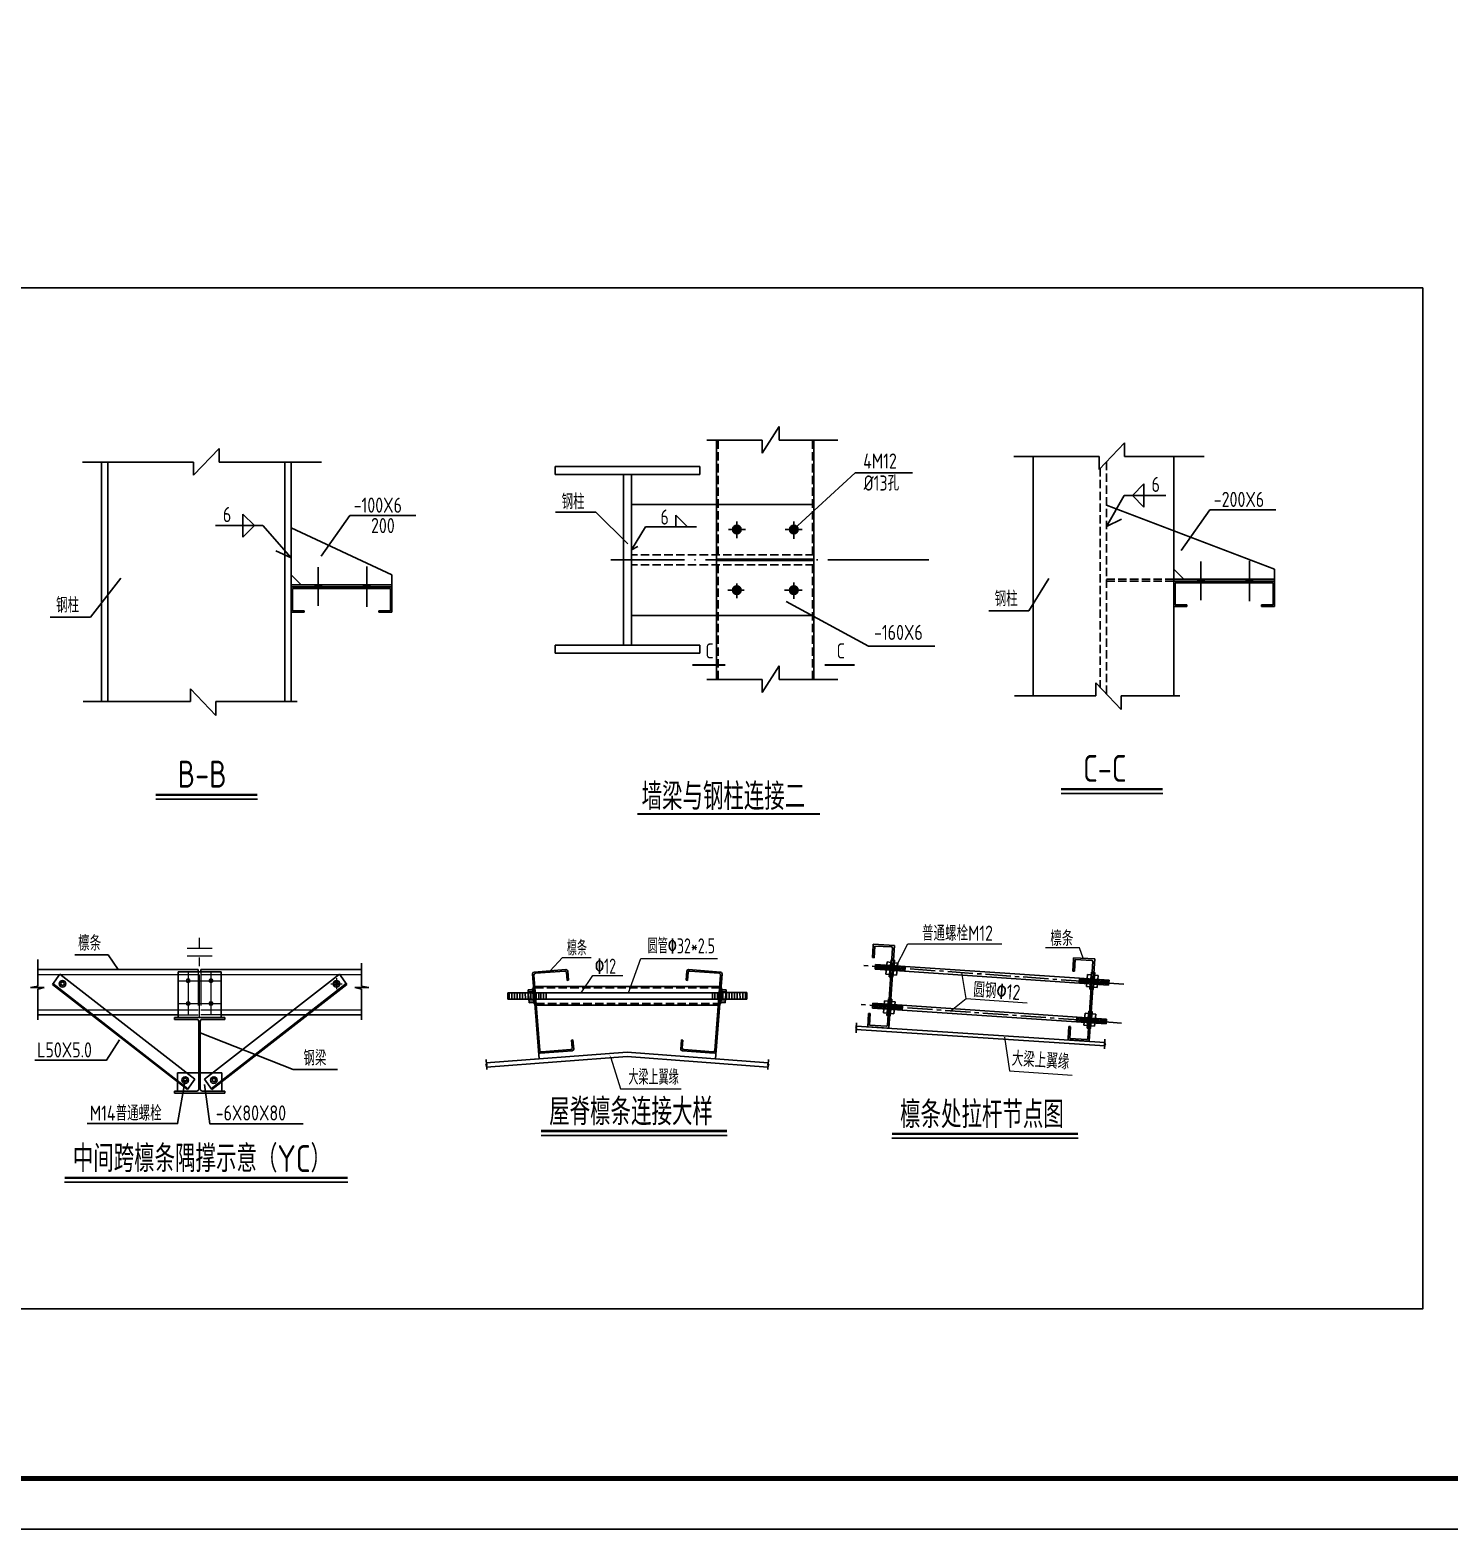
# Model space of a CAD drawing. Extents: x 8844666 to 9156203, y 1662182 to 2655606.
# Drawn here: x 9077975 to 9120149, y 1793607 to 1838157 of the extents above; entities that cross this region are included whole.
import ezdxf

# ---------------------------------------------------------------- set-up
doc = ezdxf.new("R2010")
doc.units = 0
doc.header["$LTSCALE"] = 1000
doc.header["$MEASUREMENT"] = 0
for name, pattern in [('CENTER2', [1.125, 0.75, -0.125, 0.125, -0.125]), ('CENTERX2', [101.6, 63.5, -12.7, 12.7, -12.7]), ('DASH', [0.35, 0.25, -0.1]), ('DASHED2', [0.375, 0.25, -0.125]), ('DOTE', [2.42, 2, -0.2, 0.02, -0.2])]:
    doc.linetypes.add(name, pattern=pattern)
doc.layers.get('0').update_dxf_attribs({"linetype": 'CONTINUOUS'})
for name, color, linetype in [('03', 3, 'CONTINUOUS'), ('DASH', 3, 'DASH'), ('DOTE', 8, 'DOTE'), ('PUB_TEXT', 7, 'CONTINUOUS'), ('PUB_TITLE', 4, 'CONTINUOUS'), ('一般文字', 6, 'CONTINUOUS'), ('尺寸', 3, 'CONTINUOUS')]:
    doc.layers.add(name, color=color, linetype=linetype)
doc.layers.add('标注', color=4, linetype='CONTINUOUS', lineweight=20)
doc.layers.add('轴线', color=1, linetype='CENTERX2', lineweight=13)
doc.styles.add('_HZDX', font='atssdeng.shx', dxfattribs={"width": 0.8, "bigfont": 'atssdchn.shx'})
doc.styles.add('_HZTXT', font='atssdeng.shx', dxfattribs={"width": 0.8, "bigfont": 'atssdchn.shx'})
doc.styles.add('TSSD_REIN', font='atssdeng.shx', dxfattribs={"width": 0.7, "bigfont": 'atssdchn.shx'})

# ---------------------------------------------------------------- blocks, each defined once
blk = doc.blocks.new('3F1GF54G5FG')
for p, q in [((5980317, 1321407), (5980215, 1321414)), ((5986705, 1320911), (5979751, 1321119)), ((5986715, 1321055), (5979760, 1321263)), ((5979760, 1321263), (5979823, 1321117)), ((5979814, 1321261), (5979877, 1321115)), ((5979869, 1321260), (5979931, 1321114)), ((5979923, 1321258), (5979986, 1321112)), ((5979977, 1321256), (5980040, 1321111)), ((5980032, 1321255), (5980094, 1321109)), ((5980079, 1320990), (5980187, 1320983)), ((5980086, 1321253), (5980149, 1321107)), ((5980102, 1321349), (5980210, 1321342)), ((5980140, 1321252), (5980203, 1321106)), ((5980182, 1320911), (5980284, 1320904)), ((5980195, 1321250), (5980257, 1321104)), ((5980249, 1321248), (5980312, 1321102)), ((5980396, 1320969), (5980288, 1320976)), ((5980303, 1321247), (5980366, 1321101)), ((5980420, 1321328), (5980312, 1321335)), ((5980358, 1321245), (5980420, 1321099)), ((5980412, 1321243), (5980475, 1321098)), ((5980466, 1321242), (5980529, 1321096)), ((5980520, 1321240), (5980583, 1321094)), ((5980575, 1321239), (5980638, 1321093)), ((5980638, 1321093), (5980642, 1321237)), ((5985828, 1320938), (5985833, 1321081)), ((5985900, 1321079), (5985828, 1320938)), ((5985954, 1321078), (5985883, 1320936)), ((5986009, 1321076), (5985937, 1320934)), ((5986063, 1321075), (5985991, 1320933)), ((5986117, 1321073), (5986046, 1320931)), ((5986069, 1321205), (5986177, 1321198)), ((5986172, 1321071), (5986100, 1320930)), ((5986226, 1321070), (5986154, 1320928)), ((5986182, 1321270), (5986283, 1321264)), ((5986280, 1321068), (5986209, 1320926)), ((5986335, 1321066), (5986263, 1320925)), ((5986387, 1321185), (5986279, 1321192)), ((5986389, 1321065), (5986317, 1320923)), ((5986443, 1321063), (5986372, 1320921)), ((5986498, 1321062), (5986426, 1320920)), ((5986552, 1321060), (5986480, 1320918)), ((5986606, 1321058), (5986535, 1320917)), ((5986660, 1321057), (5986589, 1320915)), ((5986715, 1321055), (5986643, 1320913)), ((5986046, 1320846), (5986154, 1320839)), ((5986149, 1320767), (5986251, 1320761)), ((5986363, 1320826), (5986255, 1320833))]:
    blk.add_line(p, q)
for points in [[(5980215, 1321414), (5980182, 1320911)], [(5980317, 1321407), (5980284, 1320904)], [(5979760, 1321263), (5979751, 1321119)], [(5980102, 1321349), (5980079, 1320990)], [(5980420, 1321328), (5980396, 1320969)], [(5986069, 1321205), (5986046, 1320846)], [(5986182, 1321270), (5986149, 1320767)], [(5986283, 1321264), (5986251, 1320761)], [(5986387, 1321185), (5986363, 1320826)], [(5986715, 1321055), (5986705, 1320911)]]:
    blk.add_lwpolyline(points)
at = {"layer": '03', "color": 1, "linetype": 'CENTER2'}
blk.add_line((5987161, 1320954), (5979305, 1321220), dxfattribs=at)

msp = doc.modelspace()

# ---------------------------------------------------------------- linework, layer by layer
for p, q in [((9100241.6, 1826374.9), (9099732.8, 1825580.5)), ((9100241.6, 1825964.5), (9100241.6, 1826374.9)), ((9083600.5, 1825718.7), (9082838.8, 1824924.3)), ((9083600.5, 1825308.3), (9083600.5, 1825718.7)), ((9099732.8, 1825964.5), (9098091.9, 1825964.5)), ((9098380.8, 1825964.5), (9098380.8, 1822558.9)), ((9099732.8, 1825580.5), (9099732.8, 1825964.5)), ((9101986.1, 1825964.5), (9100241.6, 1825964.5)), ((9101276.4, 1822558.9), (9101276.4, 1825964.5)), ((9110509, 1825889.6), (9109747.3, 1825095.2)), ((9110509, 1825479.2), (9110509, 1825889.6)), ((9082838.8, 1825308.3), (9079532, 1825308.3)), ((9080104.8, 1825308.3), (9080104.8, 1818197.1)), ((9080284.8, 1825308.3), (9080284.8, 1818197.1)), ((9082838.8, 1824924.3), (9082838.8, 1825308.3)), ((9086639, 1825308.3), (9083600.5, 1825308.3)), ((9085554, 1825308.3), (9085554, 1818197.1)), ((9085734, 1819877.7), (9085734, 1825308.3)), ((9109747.3, 1825479.2), (9107213.5, 1825479.2)), ((9107786.4, 1825479.2), (9107786.4, 1818368)), ((9109747.3, 1825095.2), (9109747.3, 1825479.2)), ((9112871.5, 1825479.2), (9110509, 1825479.2)), ((9111966.6, 1820048.6), (9111966.6, 1825479.2)), ((9097887.5, 1825184.1), (9093587.5, 1825184.1)), ((9093587.5, 1825184.1), (9093587.5, 1824944.1)), ((9097887.5, 1824944.1), (9093587.5, 1824944.1)), ((9095617.5, 1824944.1), (9095617.5, 1819873.7)), ((9095857.5, 1824944.1), (9095857.5, 1819873.7)), ((9097887.5, 1825184.1), (9097887.5, 1824944.1)), ((9098380.8, 1824558.9), (9098380.8, 1820258.9)), ((9101276.4, 1824058.9), (9095857.5, 1824058.9)), ((9101276.4, 1824058.9), (9101276.4, 1820758.9)), ((9114966.6, 1822133.6), (9109966.3, 1824033.6)), ((9085734, 1823627.7), (9085734, 1818197.1)), ((9094792.5, 1823827.1), (9093598.5, 1823827.1)), ((9098980.8, 1823552.5), (9098980.8, 1823050.6)), ((9100676.4, 1823552.5), (9100676.4, 1823032.7)), ((9111966.6, 1823798.6), (9111966.6, 1818368)), ((9088734, 1821962.7), (9085734, 1823362.7)), ((9099239.5, 1823308.9), (9098738, 1823308.9)), ((9100921.8, 1823308.9), (9100420.3, 1823308.9)), ((9095857.5, 1822707.6), (9096038.2, 1822803.4)), ((9101276.4, 1822431.4), (9098380.8, 1822431.4)), ((9101276.4, 1822386.4), (9098380.8, 1822386.4)), ((9098380.8, 1822258.9), (9098380.8, 1818853.3)), ((9101276.4, 1822258.9), (9101276.4, 1818853.3)), ((9112266.6, 1821833.6), (9111966.6, 1822133.6)), ((9114966.6, 1821833.6), (9114966.6, 1822133.6)), ((9086034, 1821662.7), (9085734, 1821962.7)), ((9088734, 1821662.7), (9085734, 1821662.7)), ((9088734, 1821662.7), (9088734, 1821962.7)), ((9088734, 1821662.7), (9088734, 1821602.7)), ((9098980.8, 1821701.7), (9098980.8, 1821271.6)), ((9100676.4, 1821737.5), (9100676.4, 1821253.6)), ((9114966.6, 1821833.6), (9111966.6, 1821833.6)), ((9114966.6, 1821773.6), (9111966.6, 1821773.6)), ((9111966.6, 1821023.6), (9111966.6, 1821773.6)), ((9114921.6, 1821728.6), (9112011.6, 1821728.6)), ((9112011.6, 1821728.6), (9112011.6, 1821068.6)), ((9114921.6, 1821728.6), (9114921.6, 1821068.6)), ((9114966.6, 1821833.6), (9114966.6, 1821773.6)), ((9114966.6, 1821773.6), (9114966.6, 1821023.6)), ((9088734, 1821602.7), (9085734, 1821602.7)), ((9085734, 1820852.7), (9085734, 1821602.7)), ((9088689, 1821557.7), (9085779, 1821557.7)), ((9085779, 1821557.7), (9085779, 1820897.7)), ((9088689, 1821557.7), (9088689, 1820897.7)), ((9088734, 1821602.7), (9088734, 1820852.7)), ((9099203.7, 1821508.9), (9098720.1, 1821508.9)), ((9100921.8, 1821508.9), (9100402.4, 1821508.9)), ((9086124, 1820852.7), (9085734, 1820852.7)), ((9086124, 1820897.7), (9085779, 1820897.7)), ((9086124, 1820897.7), (9085779, 1820897.7)), ((9086124, 1820897.7), (9086124, 1820852.7)), ((9088689, 1820897.7), (9088344, 1820897.7)), ((9088344, 1820897.7), (9088344, 1820852.7)), ((9088734, 1820852.7), (9088344, 1820852.7)), ((9101276.4, 1820758.9), (9095857.5, 1820758.9)), ((9112356.6, 1821023.6), (9111966.6, 1821023.6)), ((9112356.6, 1821068.6), (9112011.6, 1821068.6)), ((9112356.6, 1821068.6), (9112011.6, 1821068.6)), ((9112356.6, 1821068.6), (9112356.6, 1821023.6)), ((9114921.6, 1821068.6), (9114576.6, 1821068.6)), ((9114576.6, 1821068.6), (9114576.6, 1821023.6)), ((9114966.6, 1821023.6), (9114576.6, 1821023.6)), ((9097887.5, 1819873.7), (9093587.5, 1819873.7)), ((9093587.5, 1819633.7), (9093587.5, 1819873.7)), ((9097887.5, 1819633.7), (9097887.5, 1819873.7)), ((9097887.5, 1819633.7), (9093587.5, 1819633.7)), ((9100241.6, 1819263.7), (9099732.8, 1818469.3)), ((9100241.6, 1818853.3), (9100241.6, 1819263.7)), ((9082748.8, 1818581.1), (9082748.8, 1818197.1)), ((9083501.8, 1817786.7), (9082748.8, 1818581.1)), ((9099732.8, 1818853.3), (9098091.9, 1818853.3)), ((9099732.8, 1818469.3), (9099732.8, 1818853.3)), ((9101986.1, 1818853.3), (9100241.6, 1818853.3)), ((9109657.4, 1818752), (9109657.4, 1818368)), ((9110410.3, 1817957.6), (9109657.4, 1818752)), ((9082748.8, 1818197.1), (9079555.2, 1818197.1)), ((9083501.8, 1818197.1), (9083501.8, 1817786.7)), ((9085915.5, 1818197.1), (9083501.8, 1818197.1)), ((9109657.4, 1818368), (9107236.7, 1818368)), ((9110410.3, 1818368), (9110410.3, 1817957.6)), ((9112148, 1818368), (9110410.3, 1818368)), ((9103036.2, 1810934.2), (9103038.9, 1810984.1)), ((9103038.9, 1810984.1), (9103666.6, 1810950.4)), ((9078206.8, 1810534), (9078206.8, 1809744.5)), ((9103036.2, 1810934.2), (9103017.6, 1810589)), ((9103017.6, 1810589), (9103067, 1810586.3)), ((9103085.6, 1810931.5), (9103067, 1810586.3)), ((9103584, 1810904.7), (9103085.6, 1810931.5)), ((9103612.3, 1810873.2), (9103459.8, 1808581.7)), ((9103504.2, 1808491.8), (9103666.6, 1810950.4)), ((9108989.7, 1810535.3), (9108971.1, 1810189.4)), ((9108989.7, 1810535.3), (9108992.3, 1810585.2)), ((9108992.3, 1810585.2), (9109620, 1810551.5)), ((9109039, 1810532.6), (9109020.4, 1810186.7)), ((9109537.4, 1810505.8), (9109039, 1810532.6)), ((9109458.1, 1808100.3), (9109620, 1810551.5)), ((9078206.8, 1810238.3), (9082978.1, 1810238.3)), ((9078639.9, 1809793.1), (9078859.1, 1810097.4)), ((9078859.1, 1810097.4), (9082872.7, 1806971.2)), ((9082378.1, 1810163.3), (9083653.2, 1810163.3)), ((9082378.1, 1810163.3), (9082378.1, 1808813.2)), ((9082978.1, 1810238.3), (9082978.1, 1810163.3)), ((9083053.2, 1810238.3), (9083053.2, 1810163.3)), ((9083053.2, 1810238.3), (9087824.5, 1810238.3)), ((9087172.2, 1810097.4), (9083158.6, 1806971.2)), ((9083653.2, 1810163.3), (9083653.2, 1808813.2)), ((9087391.4, 1809793.1), (9087172.2, 1810097.4)), ((9087824.5, 1810424.1), (9087824.5, 1809744.5)), ((9092911.2, 1810107.4), (9093103.6, 1807579.7)), ((9092954.5, 1810070.2), (9093124.9, 1807832.4)), ((9093905.7, 1810231.7), (9092955.8, 1810159.4)), ((9093868.5, 1810188.3), (9092999.2, 1810122.2)), ((9093920.5, 1810143.7), (9093938.3, 1809910.3)), ((9093957.7, 1810187), (9093978.5, 1809913.3)), ((9097496.1, 1810187), (9097475.3, 1809913.3)), ((9097533.3, 1810143.7), (9097515.5, 1809910.3)), ((9097548.1, 1810231.7), (9098498, 1810159.4)), ((9097585.3, 1810188.3), (9098454.7, 1810122.2)), ((9098499.3, 1810070.2), (9098328.9, 1807832.4)), ((9098542.6, 1810107.4), (9098350.2, 1807579.7)), ((9108971.1, 1810189.4), (9109020.4, 1810186.7)), ((9109565.8, 1810474.3), (9109413.2, 1808182.8)), ((9078206.8, 1809744.5), (9077988.8, 1809703.7)), ((9077988.8, 1809703.7), (9078397.6, 1809703.7)), ((9078397.6, 1809703.7), (9078206.8, 1809649.2)), ((9078206.8, 1809649.2), (9078206.8, 1808737.3)), ((9078639.9, 1809793.1), (9082653.5, 1806666.9)), ((9078657.4, 1809817.5), (9082671, 1806691.3)), ((9087373.9, 1809817.5), (9083360.3, 1806691.3)), ((9087391.4, 1809793.1), (9083377.9, 1806666.9)), ((9088042.5, 1809703.7), (9087633.7, 1809703.7)), ((9087633.7, 1809703.7), (9087824.5, 1809649.2)), ((9087824.5, 1809744.5), (9088042.5, 1809703.7)), ((9087824.5, 1809649.2), (9087824.5, 1808737.3)), ((9092914.3, 1809641.6), (9092785.5, 1809631.8)), ((9092785.5, 1809631.8), (9092814.9, 1809245.4)), ((9092944, 1809676.3), (9092911.8, 1809673.8)), ((9092911.8, 1809673.8), (9092946.1, 1809223)), ((9092980.2, 1809733), (9098473.6, 1809733)), ((9093978.5, 1809913.3), (9093938.3, 1809910.3)), ((9097475.3, 1809913.3), (9097515.5, 1809910.3)), ((9098542, 1809673.8), (9098507.7, 1809223)), ((9098509.8, 1809676.3), (9098542, 1809673.8)), ((9098539.5, 1809641.6), (9098668.3, 1809631.8)), ((9098668.3, 1809631.8), (9098638.9, 1809245.4)), ((9092172.6, 1809544), (9092947.6, 1809545.3)), ((9092172.6, 1809544), (9092172.9, 1809350.2)), ((9092172.9, 1809350.2), (9092947.9, 1809351.5)), ((9092947.6, 1809545.3), (9092212.9, 1809544.1)), ((9092212.9, 1809544.1), (9092213.3, 1809350.3)), ((9092947.9, 1809351.5), (9092213.3, 1809350.3)), ((9092293.7, 1809544.2), (9092294, 1809350.4)), ((9092374.4, 1809544.3), (9092374.7, 1809350.6)), ((9092455.1, 1809544.5), (9092455.5, 1809350.7)), ((9092535.9, 1809544.6), (9092536.2, 1809350.9)), ((9092616.6, 1809544.7), (9092616.9, 1809351)), ((9092697.3, 1809544.9), (9092697.7, 1809351.1)), ((9092778.1, 1809545), (9092778.4, 1809351.3)), ((9092918, 1809593.3), (9092789.2, 1809583.5)), ((9092940, 1809303.5), (9092811.2, 1809293.7)), ((9092943.7, 1809255.2), (9092814.9, 1809245.4)), ((9092856.9, 1809544.6), (9092857.3, 1809350.9)), ((9092926.8, 1809353.3), (9098497.6, 1809353.3)), ((9092937.7, 1809544.7), (9092938, 1809351)), ((9092941.5, 1809546.5), (9098512.3, 1809546.5)), ((9092978.3, 1809225.5), (9092946.1, 1809223)), ((9093018.4, 1809544.9), (9093018.7, 1809351.1)), ((9093099.1, 1809545), (9093099.5, 1809351.3)), ((9093155.7, 1809544.7), (9093156, 1809351)), ((9093236.4, 1809544.9), (9093236.7, 1809351.1)), ((9093317.1, 1809545), (9093317.5, 1809351.3)), ((9098264.2, 1809548.2), (9098264.5, 1809354.4)), ((9098329, 1809548.2), (9098329.3, 1809354.4)), ((9098409.7, 1809548.3), (9098410.1, 1809354.6)), ((9098475.5, 1809225.5), (9098507.7, 1809223)), ((9098490.4, 1809548.5), (9098490.8, 1809354.8)), ((9099279, 1809549.2), (9098504, 1809547.7)), ((9098504, 1809547.7), (9099238.6, 1809549.1)), ((9099279.4, 1809355.5), (9098504.3, 1809354)), ((9098504.3, 1809354), (9099239, 1809355.4)), ((9098510.1, 1809255.2), (9098638.9, 1809245.4)), ((9098513.8, 1809303.5), (9098642.6, 1809293.7)), ((9098535.8, 1809593.3), (9098664.6, 1809583.5)), ((9098571.2, 1809548.7), (9098571.5, 1809354.9)), ((9098673.5, 1809548), (9098673.9, 1809354.3)), ((9098754.2, 1809548.2), (9098754.6, 1809354.4)), ((9098835, 1809548.3), (9098835.3, 1809354.6)), ((9098915.7, 1809548.5), (9098916.1, 1809354.8)), ((9098996.4, 1809548.7), (9098996.8, 1809354.9)), ((9099077.2, 1809548.8), (9099077.5, 1809355.1)), ((9099157.9, 1809549), (9099158.3, 1809355.2)), ((9099238.6, 1809549.1), (9099239, 1809355.4)), ((9099279, 1809549.2), (9099279.4, 1809355.5)), ((9078206.8, 1808888.2), (9082378.1, 1808888.2)), ((9082265.6, 1808813.2), (9083765.7, 1808813.2)), ((9082265.6, 1808753.2), (9082265.6, 1808813.2)), ((9082265.6, 1808753.2), (9082933.1, 1808753.2)), ((9083098.2, 1808753.2), (9083765.7, 1808753.2)), ((9083653.2, 1808888.2), (9087824.5, 1808888.2)), ((9083765.7, 1808813.2), (9083765.7, 1808753.2)), ((9093023, 1809170.5), (9098430.8, 1809170.5)), ((9102877.7, 1808533), (9102899, 1808928.7)), ((9102899, 1808928.7), (9102948.4, 1808926.1)), ((9102929.8, 1808580.2), (9102948.4, 1808926.1)), ((9082993.1, 1808693.2), (9082993.1, 1806683.2)), ((9083038.2, 1808693.2), (9083038.2, 1806683.2)), ((9102533.4, 1808506), (9102505.1, 1808494.2)), ((9102505.1, 1808494.2), (9102564.3, 1808493.8)), ((9102533, 1808487.4), (9102528.4, 1808354.7)), ((9102531.9, 1808455.5), (9109917, 1807969.9)), ((9102564.3, 1808493.8), (9102533, 1808487.4)), ((9102538.4, 1808650.9), (9102533.4, 1808506)), ((9102535.1, 1808555.5), (9109920.2, 1808069.9)), ((9102877.7, 1808532.9), (9103504.9, 1808491.7)), ((9103428.2, 1808553.4), (9102929.8, 1808580.2)), ((9108834.4, 1808191.4), (9108853, 1808537.3)), ((9108853, 1808537.3), (9108902.4, 1808538.3)), ((9108883.7, 1808188.8), (9108902.3, 1808534.7)), ((9094046.2, 1807853.9), (9093176.8, 1807787.7)), ((9094073.1, 1808139.3), (9094113.3, 1808142.4)), ((9094073.1, 1808139.3), (9094090.8, 1807905.9)), ((9094113.3, 1808142.4), (9094134.2, 1807868.7)), ((9097340.5, 1808142.4), (9097319.7, 1807868.7)), ((9097380.7, 1808139.3), (9097340.5, 1808142.4)), ((9097380.7, 1808139.3), (9097363, 1807905.9)), ((9097407.6, 1807853.9), (9098277, 1807787.7)), ((9108834.4, 1808191.4), (9108831.7, 1808141.5)), ((9108831.7, 1808141.5), (9109458.1, 1808100.3)), ((9109381.7, 1808154.5), (9108883.7, 1808188.8)), ((9109918.6, 1808024), (9109890.3, 1808012.3)), ((9109890.3, 1808012.3), (9109949.6, 1808011.8)), ((9109918.3, 1808005.4), (9109913.6, 1807872.8)), ((9109949.6, 1808011.8), (9109918.3, 1808005.4)), ((9109923.6, 1808168.9), (9109918.6, 1808024)), ((9091540.1, 1807416.4), (9091513.2, 1807401.6)), ((9091513.2, 1807401.6), (9091572.2, 1807407.7)), ((9091529, 1807561), (9091540.1, 1807416.4)), ((9091536.7, 1807460.5), (9095726.9, 1807779.4)), ((9091572.2, 1807407.7), (9091541.8, 1807397.9)), ((9091541.8, 1807397.9), (9091551.9, 1807265.5)), ((9091546.8, 1807331.7), (9095726.9, 1807649.9)), ((9093103.6, 1807579.7), (9093007, 1807572.4)), ((9094089.5, 1807816.7), (9093139.6, 1807744.4)), ((9099917.1, 1807460.5), (9095726.9, 1807779.4)), ((9099907, 1807331.7), (9095726.9, 1807649.9)), ((9097364.3, 1807816.7), (9098314.2, 1807744.4)), ((9098350.2, 1807579.7), (9098446.8, 1807572.4)), ((9099881.6, 1807407.7), (9099912, 1807397.9)), ((9099940.6, 1807401.6), (9099881.6, 1807407.7)), ((9099912, 1807397.9), (9099901.9, 1807265.5)), ((9099924.8, 1807561), (9099913.8, 1807416.4)), ((9099913.8, 1807416.4), (9099940.6, 1807401.6)), ((9082993.1, 1807166.5), (9082356.6, 1807166.5)), ((9082356.6, 1807166.5), (9082356.6, 1806623.2)), ((9082872.7, 1806971.2), (9082653.5, 1806666.9)), ((9083038.2, 1807166.5), (9083674.7, 1807166.5)), ((9083158.6, 1806971.2), (9083377.9, 1806666.9)), ((9083674.7, 1807166.5), (9083674.7, 1806623.2)), ((9082265.6, 1806623.2), (9082933.1, 1806623.2)), ((9082265.6, 1806563.2), (9082265.6, 1806623.2)), ((9082265.6, 1806563.2), (9083765.7, 1806563.2)), ((9083098.2, 1806623.2), (9083765.7, 1806623.2)), ((9083765.7, 1806563.2), (9083765.7, 1806623.2))]:
    msp.add_line(p, q)
at = {"linetype": 'DASH'}
for p, q in [((9109966.3, 1825323.6), (9109966.3, 1818426.1)), ((9109786.3, 1825135.8), (9109786.3, 1818616)), ((9111966.6, 1821833.6), (9109966.3, 1821833.6)), ((9111966.6, 1821773.6), (9109966.3, 1821773.6)), ((9092983.7, 1809686.8), (9098470.1, 1809686.8)), ((9093018.8, 1809225.2), (9098435, 1809225.2))]:
    msp.add_line(p, q, dxfattribs=at)
at = {"const_width": 127.5}
for points in [[(9098980.8, 1823372.7, 1), (9098980.8, 1823245.2, 1)], [(9100676.4, 1823372.7, 1), (9100676.4, 1823245.2, 1)], [(9098980.8, 1821572.7, 1), (9098980.8, 1821445.2, 1)], [(9100676.4, 1821572.7, 1), (9100676.4, 1821445.2, 1)]]:
    msp.add_lwpolyline(points, format="xyb", close=True, dxfattribs=at)
for centre, radius in [((9098980.8, 1823308.9), 127.5), ((9100676.4, 1823308.9), 127.5), ((9098980.8, 1821508.9), 127.5), ((9100676.4, 1821508.9), 127.5), ((9078944.1, 1809812.2), 97.4), ((9078944.1, 1809812.2), 52.5), ((9082678.1, 1809900.8), 52.5), ((9083353.2, 1809900.8), 52.5), ((9087087.2, 1809812.2), 97.4), ((9087087.2, 1809812.2), 52.5), ((9082678.1, 1809225.7), 52.5), ((9083353.2, 1809225.7), 52.5), ((9082588.7, 1806948.7), 97.4), ((9082588.7, 1806948.7), 52.5), ((9083442.6, 1806948.7), 97.4), ((9083442.6, 1806948.7), 52.5)]:
    msp.add_circle(centre, radius)
for centre, radius, start, end in [((9103582.4, 1810874.8), 30, 356.9223, 86.9223), ((9092959.5, 1810111.1), 48.4, 94.35259, 184.35259), ((9093002.8, 1810073.9), 48.4, 94.35259, 184.35259), ((9093872.2, 1810140), 48.4, 4.35259, 94.35259), ((9093909.4, 1810183.4), 48.4, 4.35259, 94.35259), ((9097544.4, 1810183.4), 48.4, 85.64741, 175.64741), ((9097581.6, 1810140), 48.4, 85.64741, 175.64741), ((9098451, 1810073.9), 48.4, 355.64741, 85.64741), ((9098494.3, 1810111.1), 48.4, 355.64741, 85.64741), ((9109535.8, 1810475.9), 30, 356.9223, 86.9223), ((9082933.1, 1808693.2), 60, 0, 90), ((9083098.2, 1808693.2), 60, 90, 180), ((9103429.8, 1808583.3), 30, 266.9223, 356.9223), ((9094042.5, 1807902.2), 48.4, 274.35259, 4.35259), ((9094085.9, 1807865), 48.4, 274.35259, 4.35259), ((9097368, 1807865), 48.4, 175.64741, 265.64741), ((9097411.3, 1807902.2), 48.4, 175.64741, 265.64741), ((9109383.3, 1808184.4), 30, 266.9223, 356.9223), ((9093136, 1807792.7), 48.4, 184.35259, 274.35259), ((9093173.2, 1807836), 48.4, 184.35259, 274.35259), ((9098280.6, 1807836), 48.4, 265.64741, 355.64741), ((9098317.8, 1807792.7), 48.4, 265.64741, 355.64741), ((9082933.1, 1806683.2), 60, 270, 0), ((9083098.2, 1806683.2), 60, 180, 270)]:
    msp.add_arc(centre, radius, start, end)
for points in [[(9086663, 1821662.7), (9086663, 1821557.7), (9086423, 1821662.7), (9086423, 1821557.7)], [(9088104, 1821662.7), (9088104, 1821557.7), (9087864, 1821662.7), (9087864, 1821557.7)], [(9112895.6, 1821833.6), (9112895.6, 1821728.6), (9112655.6, 1821833.6), (9112655.6, 1821728.6)], [(9114336.6, 1821833.6), (9114336.6, 1821728.6), (9114096.6, 1821833.6), (9114096.6, 1821728.6)]]:
    msp.add_solid(points)
at = {"layer": 'DASH'}
for p, q in [((9098425.8, 1822558.9), (9098425.8, 1825964.5)), ((9101231.4, 1822558.9), (9101231.4, 1825964.5)), ((9101276.4, 1822558.9), (9095857.5, 1822558.9)), ((9101276.4, 1822258.9), (9095857.5, 1822258.9)), ((9098425.8, 1822258.9), (9098425.8, 1818853.3)), ((9101231.4, 1822258.9), (9101231.4, 1818853.3))]:
    msp.add_line(p, q, dxfattribs=at)
at = {"layer": 'DOTE', "color": 8, "linetype": 'DOTE', "ltscale": 1.5}
for p, q in [((9086543, 1822189.2), (9086543, 1821043.6)), ((9087984, 1822213.2), (9087984, 1821013.8)), ((9104685.6, 1822408.9), (9095240.1, 1822408.9)), ((9112775.6, 1822360.2), (9112775.6, 1821214.6)), ((9114216.6, 1822384.2), (9114216.6, 1821184.8))]:
    msp.add_line(p, q, dxfattribs=at)
at = {"layer": 'PUB_TEXT'}
for p, q in [((9100671.1, 1823308.9), (9102498.7, 1824990.8)), ((9104206.3, 1824990.8), (9102498.7, 1824990.8)), ((9110738.7, 1824322.3), (9111083.8, 1824667.5)), ((9111083.8, 1824667.5), (9111083.8, 1823977.2)), ((9109966.3, 1823404.4), (9110490.2, 1824322.3)), ((9110490.2, 1824322.3), (9111737.5, 1824322.3)), ((9110738.7, 1824322.3), (9111083.8, 1823977.2)), ((9112189.9, 1822685.5), (9113045.4, 1823893.6)), ((9115005.4, 1823893.6), (9113045.4, 1823893.6)), ((9084301.8, 1823771.1), (9084301.8, 1823080.8)), ((9084646.9, 1823426), (9084301.8, 1823771.1)), ((9086627.6, 1822514.5), (9087483.1, 1823722.6)), ((9089443.1, 1823722.6), (9087483.1, 1823722.6)), ((9095741.6, 1822887.6), (9094792.5, 1823827.1)), ((9097170.4, 1823738.9), (9097170.4, 1823393.8)), ((9097515.6, 1823393.8), (9097170.4, 1823738.9)), ((9109966.3, 1823404.4), (9110419.5, 1823614.1)), ((9084895.4, 1823426), (9083488.3, 1823426)), ((9084646.9, 1823426), (9084301.8, 1823080.8)), ((9085734, 1822466.8), (9084895.4, 1823426)), ((9096263.8, 1823393.8), (9095857.5, 1822707.6)), ((9097784.4, 1823393.8), (9096263.8, 1823393.8)), ((9085734, 1822466.8), (9085280.8, 1822676.6)), ((9080673.9, 1821861.4), (9079769.2, 1820703.6)), ((9108254.1, 1821856.8), (9107663.4, 1820892.2)), ((9100448.4, 1821172.9), (9102899.7, 1819844.7)), ((9107663.4, 1820892.2), (9106469.5, 1820892.2)), ((9079769.2, 1820703.6), (9078575.3, 1820703.6)), ((9102899.7, 1819844.7), (9104870.5, 1819844.7))]:
    msp.add_line(p, q, dxfattribs=at)
at = {"layer": 'PUB_TEXT', "const_width": 67.5}
for points in [[(9098643.9, 1819284.6), (9097664.8, 1819284.6)], [(9102484.2, 1819284.6), (9101592.1, 1819284.6)]]:
    msp.add_lwpolyline(points, dxfattribs=at)
at = {"layer": 'PUB_TITLE'}
for points in [[(8903902.8, 1793606.7), (9156202.8, 1793606.7), (9156202.8, 1882706.7), (8903902.8, 1882706.7)], [(9037349.4, 1830489.4), (9119367.2, 1830489.4), (9119367.2, 1800147.3), (9037349.4, 1800147.3)]]:
    msp.add_lwpolyline(points, close=True, dxfattribs=at)
at = {"layer": 'PUB_TITLE', "const_width": 150}
msp.add_lwpolyline([(8907652.8, 1795106.7), (9154702.8, 1795106.7), (9154702.8, 1881206.7), (8907652.8, 1881206.7)], close=True, dxfattribs=at)
at = {"layer": '一般文字', "color": 2}
for p, q in [((9108622.5, 1815464.9), (9111644.1, 1815464.9)), ((9081713.9, 1815293.9), (9084735.5, 1815293.9)), ((9093163.9, 1805302.5), (9098694.7, 1805302.5)), ((9103593.1, 1805218), (9109123.9, 1805218)), ((9079005.6, 1803911.9), (9087417.2, 1803911.9))]:
    msp.add_line(p, q, dxfattribs=at)
for points, const_width in [([(9081709.7, 1815426.4), (9084735.3, 1815426.4)], 67.5), ([(9108618.2, 1815597.3), (9111643.9, 1815597.3)], 67.5), ([(9096026.3, 1814855.7), (9101458.9, 1814855.7)], 67.5), ([(9093163.9, 1805435.9), (9098694.7, 1805435.9)], 72), ([(9103593.1, 1805351.4), (9109123.9, 1805351.4)], 72), ([(9079005.6, 1804045.4), (9087417.2, 1804045.4)], 72)]:
    msp.add_lwpolyline(points, dxfattribs=dict(at, const_width=const_width))
at = {"layer": '尺寸'}
for p, q in [((9085800.1, 1807263), (9083038.2, 1808353.4)), ((9087116.1, 1807263), (9085800.1, 1807263))]:
    msp.add_line(p, q, dxfattribs=at)
for points in [[(9080592.5, 1810238.3), (9080295.4, 1810671.6), (9079307.3, 1810671.6)], [(9080637.3, 1808148), (9080250.6, 1807544.5), (9078117.3, 1807544.5)], [(9082588.7, 1806948.7), (9082363.8, 1805655.2), (9079672.5, 1805655.2)], [(9083158.1, 1806813.2), (9083317.6, 1805652.9), (9086095.3, 1805652.9)]]:
    msp.add_lwpolyline(points, dxfattribs=at)
msp.add_solid([(9080637.1, 1808148), (9080637.5, 1808149), (9080637.5, 1808147.9)], dxfattribs=at)
at = {"layer": '标注'}
for p, q in [((9103678.6, 1810245.3), (9104066.7, 1810996.6)), ((9104066.7, 1810996.6), (9106855.6, 1810996.6)), ((9093430.8, 1810195.5), (9093801.8, 1810587)), ((9093801.8, 1810587), (9094657, 1810587)), ((9095761.1, 1809541.1), (9096132.9, 1810561.2)), ((9096132.9, 1810561.2), (9098405, 1810561.2)), ((9109166.3, 1810881.2), (9108154.4, 1810881.2)), ((9105797, 1809369.1), (9105666.5, 1810143.9)), ((9094353.7, 1809546.5), (9094706.1, 1810055)), ((9094706.1, 1810055), (9095598.2, 1810055)), ((9105797, 1809369.1), (9107612.5, 1809246.5)), ((9095235.4, 1807607.6), (9095530.6, 1806689.9)), ((9095530.6, 1806689.9), (9097330.8, 1806689.9))]:
    msp.add_line(p, q, dxfattribs=at)
for points in [[(9109274.5, 1810570), (9109167.4, 1810881.2), (9109166.3, 1810881.2)], [(9105357, 1809012.2), (9105795.9, 1809369.1), (9105797, 1809369.1)], [(9106935.8, 1808224), (9107083.3, 1807222.6), (9108953.6, 1807099.7)]]:
    msp.add_lwpolyline(points, dxfattribs=at)
msp.add_solid([(9095219.6, 1807602.5), (9095204.8, 1807702.8), (9095251.3, 1807612.7)], dxfattribs=at)
at = {"layer": '轴线', "ltscale": 0.02}
for p, q in [((9083015.7, 1808813.2), (9083015.7, 1811173.7)), ((9082678.1, 1810163.3), (9082678.1, 1808813.2)), ((9083353.2, 1810163.3), (9083353.2, 1808813.2)), ((9082378.1, 1809900.8), (9083653.2, 1809900.8)), ((9086917.4, 1809812.2), (9087256.5, 1809812.2)), ((9082378.1, 1809225.7), (9083653.2, 1809225.7))]:
    msp.add_line(p, q, dxfattribs=at)
at = {"layer": '轴线'}
for p, q in [((9082644, 1810865.7), (9083387.3, 1810865.7)), ((9082644, 1810642.9), (9083387.3, 1810642.9))]:
    msp.add_line(p, q, dxfattribs=at)
at = {"layer": '轴线', "linetype": 'DASHED2', "ltscale": 0.04}
for p, q in [((9078206.8, 1810088.3), (9082978.1, 1810088.3)), ((9083053.2, 1810088.3), (9087824.5, 1810088.3)), ((9078206.8, 1809038.2), (9082978.1, 1809038.2)), ((9083053.2, 1809038.2), (9087824.5, 1809038.2))]:
    msp.add_line(p, q, dxfattribs=at)
at = {"layer": '轴线', "linetype": 'DASHED2', "ltscale": 4}
for p, q in [((9082978.1, 1810163.3), (9082978.1, 1808888.2)), ((9083053.2, 1810163.3), (9083053.2, 1808888.2)), ((9082378.1, 1808888.2), (9082978.1, 1808888.2)), ((9083653.2, 1808888.2), (9083053.2, 1808888.2))]:
    msp.add_line(p, q, dxfattribs=at)
at = {"layer": '轴线', "ltscale": 50}
msp.add_line((9087087.2, 1809980), (9087087.2, 1809649.8), dxfattribs=at)

# ---------------------------------------------------------------- block references
at = {"rotation": 357.8486658880427}
for p in [(3077961.4, 714528.1), (3077885.2, 713373.6)]:
    msp.add_blockref('3F1GF54G5FG', p, dxfattribs=at)

# ---------------------------------------------------------------- texts
at = {"layer": 'PUB_TEXT'}
for s, style, width, p in [('4M12', 'TSSD_REIN', 0.8, (9102738.8, 1825121.4)), ('%%c13孔', 'TSSD_REIN', 0.8, (9102751.2, 1824467.6)), ('6', 'TSSD_REIN', 0.8, (9111309.3, 1824427.2)), ('钢柱', 'TSSD_REIN', 0.8, (9093775, 1823914.5)), ('-200X6', 'TSSD_REIN', 0.8, (9113158.3, 1823981)), ('6', 'TSSD_REIN', 0.8, (9083709.3, 1823530.8)), ('-100X6', 'TSSD_REIN', 0.8, (9087596, 1823810)), ('6', 'TSSD_REIN', 0.8, (9096712.7, 1823456.6)), ('200', 'TSSD_REIN', 0.8, (9088111, 1823203.1)), ('钢柱', 'TSSD_REIN', 0.8, (9078751.8, 1820840.4)), ('钢柱', 'TSSD_REIN', 0.8, (9106646, 1821029)), ('-160X6', 'TSSD_REIN', 0.8, (9103061.2, 1820028.5)), ('C', 'TSSD_REIN', 0.8, (9098049.3, 1819478.8)), ('C', 'TSSD_REIN', 0.8, (9101949.3, 1819478.8)), ('普通螺栓M12', 'TSSD_REIN', 0.8, (9104487, 1811087.6)), ('檩条', 'TSSD_REIN', 0.8, (9108300.2, 1810935.2)), ('檩条', '_HZDX', 0.8, (9079405.4, 1810794.6)), ('檩条', 'TSSD_REIN', 0.7, (9093933.4, 1810651.5)), ('圆管%%13032*2.5', 'TSSD_REIN', 0.7, (9096333.2, 1810711.2)), ('%%13012', 'TSSD_REIN', 0.7, (9094767.9, 1810108.7)), ('L50X5.0', '_HZDX', 0.8, (9078187.7, 1807620.9)), ('钢梁', '_HZDX', 0.8, (9086102.4, 1807379.4)), ('大梁上翼缘', 'TSSD_REIN', 0.7, (9095760.1, 1806809.6)), ('M14普通螺栓', '_HZDX', 0.8, (9079755.7, 1805742.2)), ('-6X80X80', '_HZDX', 0.8, (9083495.6, 1805747.4))]:
    msp.add_text(s, height=450, dxfattribs=dict(at, style=style, width=width)).set_placement(p)
at = {"layer": 'PUB_TEXT', "style": 'TSSD_REIN', "width": 0.8}
for s, rotation, p in [('圆钢%%13012', 356.13699, (9105998.7, 1809418.2)), ('大梁上翼缘', 356.23836, (9107144.4, 1807370.2))]:
    msp.add_text(s, height=450, rotation=rotation, dxfattribs=at).set_placement(p)
at = {"layer": '一般文字', "color": 2, "style": '_HZTXT', "width": 0.8}
for s, p in [('B-B', (9082364.2, 1815641)), ('C-C', (9109272.8, 1815811.9)), ('墙梁与钢柱连接二', (9096152.1, 1814976.8)), ('屋脊檩条连接大样', (9093406.2, 1805605.6)), ('檩条处拉杆节点图', (9103835.4, 1805521.1)), ('中间跨檩条隅撑示意（YC）', (9079247.9, 1804215))]:
    msp.add_text(s, height=800, dxfattribs=at).set_placement(p)

doc.saveas('drawing.dxf')
